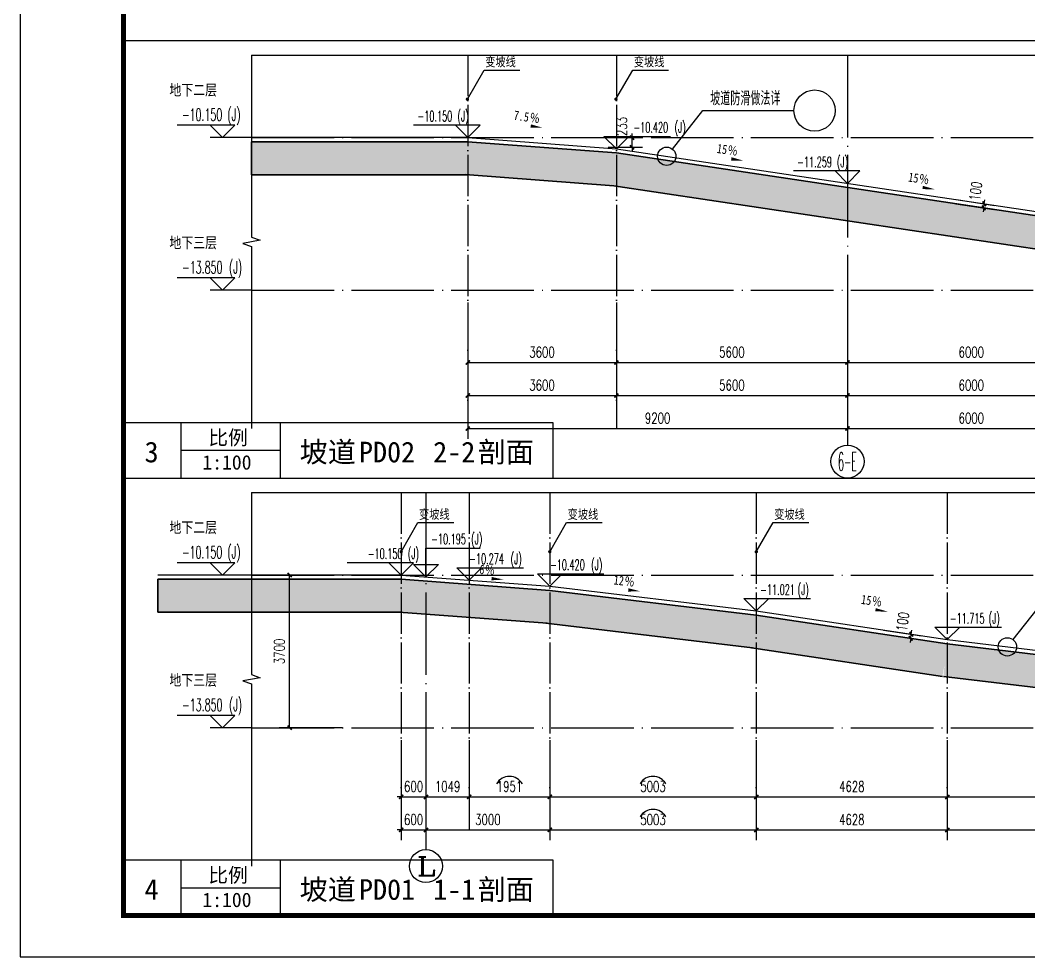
# Model space of a CAD drawing. Header units: millimetres. Extents: x 434053 to 1059003, y -2417481 to 936527.
# Drawn here: x 531589 to 556026, y -2067164 to -2044469 of the extents above; entities that cross this region are included whole.
import ezdxf
from ezdxf.enums import TextEntityAlignment as Align

# ---------------------------------------------------------------- set-up
doc = ezdxf.new("R2010")
doc.units = ezdxf.units.MM
doc.header["$LTSCALE"] = 1000
doc.header["$MEASUREMENT"] = 0
doc.linetypes.add('DOTE', pattern=[2.42, 2, -0.2, 0.02, -0.2])
doc.layers.get('Defpoints').update_dxf_attribs({"color": 6})
for name, color, linetype in [('1', 7, 'Continuous'), ('A-ANNO-DIMS', 3, 'Continuous'), ('A-ANNO-ELEV', 3, 'Continuous'), ('A-ANNO-IDEN', 3, 'Continuous'), ('A-ANNO-LEAD', 3, 'Continuous'), ('A-ANNO-SYMB', 3, 'Continuous'), ('A-ANNO-TTLB', 7, 'Continuous'), ('A-WALL-PATT', 8, 'Continuous'), ('AXIS', 3, 'Continuous'), ('AXIS_TEXT', 7, 'Continuous'), ('DOTE', 16, 'DOTE'), ('PUB_TEXT', 7, 'Continuous'), ('STAIR', 2, 'Continuous'), ('U_DOTE', 252, 'DOTE'), ('图框层', 3, 'Continuous')]:
    doc.layers.add(name, color=color, linetype=linetype)
doc.layers.add('A-ANNO-TEXT', color=7, linetype='Continuous', lineweight=25)
doc.layers.add('A-WALL', color=5, linetype='Continuous', lineweight=35)
doc.styles.add('_TCH_AXIS', font='COMPLEX', dxfattribs={"bigfont": 'GBCBIG'})
doc.styles.add('_TCH_DIM', font='SIMPLEX.shx', dxfattribs={"width": 0.8, "height": 3, "bigfont": 'GBCBIG.shx'})
doc.styles.add('_TCH_DIM_T3', font='SIMPLEX', dxfattribs={"width": 0.705882, "bigfont": 'GBCBIG'})
doc.styles.add('ACHT', font='simhei.ttf')
doc.styles.add('COMPLEX', font='COMPLEX')
doc.styles.add('宋体', font='', dxfattribs={"width": 0.8})
doc.styles.get('宋体').set_extended_font_data('SimSun')
doc.dimstyles.new('_TCH_ARCH&&100', dxfattribs={"dimtxt": 255, "dimasz": 100, "dimexe": 250, "dimexo": 300, "dimgap": 122.5, "dimtad": 1, "dimdec": 0, "dimzin": 0, "dimdsep": 46, "dimtxsty": '_TCH_DIM_T3', "dimblk": 'ARCHTICK', "dimcen": 0.09, "dimclrt": 7, "dimazin": 2, "dimtfac": 1, "dimtdec": 0, "dimtix": 1, "dimtmove": 2, "dimatfit": 3, "dimfxl": 1, "dimtolj": 1, "dimtzin": 0, "dimarcsym": 0})

# ---------------------------------------------------------------- blocks, each defined once
blk = doc.blocks.new('sgsh')
at = {"layer": 'A-ANNO-TTLB'}
blk.add_lwpolyline([(0, 42050), (0, -10500), (29700, -10500), (29700, 42050)], close=True, dxfattribs=at)
at = {"layer": 'A-ANNO-TTLB', "const_width": 60}
blk.add_lwpolyline([(500, 40800), (500, -10000), (29200, -10000), (29200, 40800)], close=True, dxfattribs=at)
blk = doc.blocks.new('_ArchTick')
at = {"color": 0, "linetype": 'ByBlock', "const_width": 0.4}
blk.add_lwpolyline([(-0.5, -0.5), (0.5, 0.5)], dxfattribs=at)
blk = doc.blocks.new('*D1620')
at = {"layer": 'A-ANNO-DIMS', "color": 0, "lineweight": -2, "transparency": 16777216}
for p, q in [((552502, -2059247), (553426, -2059385)), ((553178, -2059348), (553193, -2059249)), ((552487, -2059345), (553411, -2059484)), ((553164, -2059447), (553149, -2059546)), ((553164, -2059447), (553178, -2059348))]:
    blk.add_line(p, q, dxfattribs=at)
at = {"layer": 'Defpoints', "color": 0, "transparency": 16777216}
for p in [(552205, -2059202), (552191, -2059301), (553178, -2059348)]:
    blk.add_point(p, dxfattribs=at)
at = {"layer": 'A-ANNO-DIMS', "color": 0, "lineweight": -2, "transparency": 16777216, "xscale": 100, "yscale": 100, "zscale": 100}
for p, rotation in [((553178, -2059348), 261.46923438992), ((553164, -2059447), 81.46923438991995)]:
    blk.add_blockref('_ArchTick', p, dxfattribs=dict(at, rotation=rotation))
at = {"layer": 'A-ANNO-DIMS', "color": 7, "transparency": 16777216, "insert": (552971, -2059042), "char_height": 255, "attachment_point": 5, "rotation": 81.4692, "style": '_TCH_DIM_T3'}
blk.add_mtext('\\A1;100', dxfattribs=at)
blk = doc.blocks.new('*D1621')
at = {"layer": 'A-ANNO-DIMS', "color": 0, "lineweight": -2, "transparency": 16777216}
for p, q in [((554255, -2048917), (555179, -2049055)), ((554270, -2048818), (555194, -2048956)), ((554932, -2049018), (554917, -2049117)), ((554932, -2049018), (554946, -2048919)), ((554946, -2048919), (554961, -2048820))]:
    blk.add_line(p, q, dxfattribs=at)
at = {"layer": 'Defpoints', "color": 0, "transparency": 16777216}
for p in [(553974, -2048773), (553959, -2048872), (554946, -2048919)]:
    blk.add_point(p, dxfattribs=at)
at = {"layer": 'A-ANNO-DIMS', "color": 0, "lineweight": -2, "transparency": 16777216, "xscale": 100, "yscale": 100, "zscale": 100}
for p, rotation in [((554932, -2049018), 81.4848653902167), ((554946, -2048919), 261.4848653902167)]:
    blk.add_blockref('_ArchTick', p, dxfattribs=dict(at, rotation=rotation))
at = {"layer": 'A-ANNO-DIMS', "color": 7, "transparency": 16777216, "insert": (554739, -2048613), "char_height": 255, "attachment_point": 5, "rotation": 81.4849, "style": '_TCH_DIM_T3'}
blk.add_mtext('\\A1;100', dxfattribs=at)
blk = doc.blocks.new('*D1634')
at = {"layer": 'A-ANNO-DIMS', "color": 0, "lineweight": -2, "transparency": 16777216}
for p, q in [((540820, -2063392), (540820, -2064339)), ((541420, -2063392), (541420, -2064339)), ((540820, -2064089), (540720, -2064089)), ((540820, -2064089), (541420, -2064089)), ((541420, -2064089), (541520, -2064089))]:
    blk.add_line(p, q, dxfattribs=at)
at = {"layer": 'Defpoints', "color": 0, "transparency": 16777216}
for p in [(540820, -2063092), (541420, -2063092), (541420, -2064089)]:
    blk.add_point(p, dxfattribs=at)
at = {"layer": 'A-ANNO-DIMS', "color": 0, "lineweight": -2, "transparency": 16777216, "xscale": 100, "yscale": 100, "zscale": 100}
blk.add_blockref('_ArchTick', (540820, -2064089), dxfattribs=at)
at = {"layer": 'A-ANNO-DIMS', "color": 0, "lineweight": -2, "transparency": 16777216, "xscale": 100, "yscale": 100, "zscale": 100, "rotation": 180}
blk.add_blockref('_ArchTick', (541420, -2064089), dxfattribs=at)
at = {"layer": 'A-ANNO-DIMS', "color": 7, "transparency": 16777216, "insert": (541120, -2063839), "char_height": 255, "attachment_point": 5, "style": '_TCH_DIM_T3'}
blk.add_mtext('\\A1;600', dxfattribs=at)
blk = doc.blocks.new('*D1635')
at = {"layer": 'A-ANNO-DIMS', "color": 0, "lineweight": -2, "transparency": 16777216}
for p, q in [((541420, -2063392), (541420, -2064339)), ((544420, -2063392), (544420, -2064339)), ((541420, -2064089), (544420, -2064089))]:
    blk.add_line(p, q, dxfattribs=at)
at = {"layer": 'Defpoints', "color": 0, "transparency": 16777216}
for p in [(541420, -2063092), (544420, -2063092), (544420, -2064089)]:
    blk.add_point(p, dxfattribs=at)
at = {"layer": 'A-ANNO-DIMS', "color": 0, "lineweight": -2, "transparency": 16777216, "xscale": 100, "yscale": 100, "zscale": 100, "rotation": 180}
blk.add_blockref('_ArchTick', (541420, -2064089), dxfattribs=at)
at = {"layer": 'A-ANNO-DIMS', "color": 0, "lineweight": -2, "transparency": 16777216, "xscale": 100, "yscale": 100, "zscale": 100}
blk.add_blockref('_ArchTick', (544420, -2064089), dxfattribs=at)
at = {"layer": 'A-ANNO-DIMS', "color": 7, "transparency": 16777216, "insert": (542920, -2063839), "char_height": 255, "attachment_point": 5, "style": '_TCH_DIM_T3'}
blk.add_mtext('\\A1;3000', dxfattribs=at)
blk = doc.blocks.new('*D1636')
at = {"layer": 'A-ANNO-DIMS', "color": 0, "lineweight": -2, "transparency": 16777216}
for p, q in [((544420, -2063392), (544420, -2064339)), ((549423, -2063392), (549423, -2064339)), ((544420, -2064089), (549423, -2064089))]:
    blk.add_line(p, q, dxfattribs=at)
at = {"layer": 'Defpoints', "color": 0, "transparency": 16777216}
for p in [(544420, -2063092), (549423, -2063092), (549423, -2064089)]:
    blk.add_point(p, dxfattribs=at)
at = {"layer": 'A-ANNO-DIMS', "color": 0, "lineweight": -2, "transparency": 16777216, "xscale": 100, "yscale": 100, "zscale": 100, "rotation": 180}
blk.add_blockref('_ArchTick', (544420, -2064089), dxfattribs=at)
at = {"layer": 'A-ANNO-DIMS', "color": 0, "lineweight": -2, "transparency": 16777216, "xscale": 100, "yscale": 100, "zscale": 100}
blk.add_blockref('_ArchTick', (549423, -2064089), dxfattribs=at)
at = {"layer": 'A-ANNO-DIMS', "color": 7, "transparency": 16777216, "insert": (546921, -2063839), "char_height": 255, "attachment_point": 5, "style": '_TCH_DIM_T3'}
blk.add_mtext('\\A1;5003', dxfattribs=at)
blk = doc.blocks.new('*D1637')
at = {"layer": 'A-ANNO-DIMS', "color": 0, "lineweight": -2, "transparency": 16777216}
for p, q in [((549423, -2063392), (549423, -2064339)), ((554051, -2063392), (554051, -2064339)), ((549423, -2064089), (554051, -2064089))]:
    blk.add_line(p, q, dxfattribs=at)
at = {"layer": 'Defpoints', "color": 0, "transparency": 16777216}
for p in [(549423, -2063092), (554051, -2063092), (554051, -2064089)]:
    blk.add_point(p, dxfattribs=at)
at = {"layer": 'A-ANNO-DIMS', "color": 0, "lineweight": -2, "transparency": 16777216, "xscale": 100, "yscale": 100, "zscale": 100, "rotation": 180}
blk.add_blockref('_ArchTick', (549423, -2064089), dxfattribs=at)
at = {"layer": 'A-ANNO-DIMS', "color": 0, "lineweight": -2, "transparency": 16777216, "xscale": 100, "yscale": 100, "zscale": 100}
blk.add_blockref('_ArchTick', (554051, -2064089), dxfattribs=at)
at = {"layer": 'A-ANNO-DIMS', "color": 7, "transparency": 16777216, "insert": (551737, -2063839), "char_height": 255, "attachment_point": 5, "style": '_TCH_DIM_T3'}
blk.add_mtext('\\A1;4628', dxfattribs=at)
blk = doc.blocks.new('*D1638')
at = {"layer": 'A-ANNO-DIMS', "color": 0, "lineweight": -2, "transparency": 16777216}
for p, q in [((554051, -2063392), (554051, -2064339)), ((571133, -2063392), (571133, -2064339)), ((554051, -2064089), (571133, -2064089))]:
    blk.add_line(p, q, dxfattribs=at)
at = {"layer": 'Defpoints', "color": 0, "transparency": 16777216}
for p in [(554051, -2063092), (571133, -2063092), (571133, -2064089)]:
    blk.add_point(p, dxfattribs=at)
at = {"layer": 'A-ANNO-DIMS', "color": 0, "lineweight": -2, "transparency": 16777216, "xscale": 100, "yscale": 100, "zscale": 100, "rotation": 180}
blk.add_blockref('_ArchTick', (554051, -2064089), dxfattribs=at)
at = {"layer": 'A-ANNO-DIMS', "color": 0, "lineweight": -2, "transparency": 16777216, "xscale": 100, "yscale": 100, "zscale": 100}
blk.add_blockref('_ArchTick', (571133, -2064089), dxfattribs=at)
at = {"layer": 'A-ANNO-DIMS', "color": 7, "transparency": 16777216, "insert": (562592, -2063839), "char_height": 255, "attachment_point": 5, "style": '_TCH_DIM_T3'}
blk.add_mtext('\\A1;17082', dxfattribs=at)
blk = doc.blocks.new('*D1644')
at = {"layer": 'A-ANNO-DIMS', "color": 0, "lineweight": -2, "transparency": 16777216}
for p, q in [((539398, -2057914), (537867, -2057914)), ((538117, -2061614), (538117, -2057914)), ((539398, -2061614), (537867, -2061614))]:
    blk.add_line(p, q, dxfattribs=at)
at = {"layer": 'Defpoints', "color": 0, "transparency": 16777216}
for p in [(538117, -2057914), (539698, -2057914), (539698, -2061614)]:
    blk.add_point(p, dxfattribs=at)
at = {"layer": 'A-ANNO-DIMS', "color": 0, "lineweight": -2, "transparency": 16777216, "xscale": 100, "yscale": 100, "zscale": 100}
for p, rotation in [((538117, -2057914), 90), ((538117, -2061614), 270)]:
    blk.add_blockref('_ArchTick', p, dxfattribs=dict(at, rotation=rotation))
at = {"layer": 'A-ANNO-DIMS', "color": 7, "transparency": 16777216, "insert": (537867, -2059764), "char_height": 255, "attachment_point": 5, "rotation": 90, "style": '_TCH_DIM_T3'}
blk.add_mtext('\\A1;3700', dxfattribs=at)
blk = doc.blocks.new('*D1645')
at = {"layer": 'A-ANNO-DIMS', "color": 0, "lineweight": -2, "transparency": 16777216}
for p, q in [((540820, -2061914), (540820, -2063539)), ((541420, -2061914), (541420, -2063539)), ((540820, -2063289), (540720, -2063289)), ((540820, -2063289), (541420, -2063289)), ((541420, -2063289), (541520, -2063289))]:
    blk.add_line(p, q, dxfattribs=at)
at = {"layer": 'Defpoints', "color": 0, "transparency": 16777216}
for p in [(540820, -2061614), (541420, -2061614), (541420, -2063289)]:
    blk.add_point(p, dxfattribs=at)
at = {"layer": 'A-ANNO-DIMS', "color": 0, "lineweight": -2, "transparency": 16777216, "xscale": 100, "yscale": 100, "zscale": 100}
blk.add_blockref('_ArchTick', (540820, -2063289), dxfattribs=at)
at = {"layer": 'A-ANNO-DIMS', "color": 0, "lineweight": -2, "transparency": 16777216, "xscale": 100, "yscale": 100, "zscale": 100, "rotation": 180}
blk.add_blockref('_ArchTick', (541420, -2063289), dxfattribs=at)
at = {"layer": 'A-ANNO-DIMS', "color": 7, "transparency": 16777216, "insert": (541120, -2063039), "char_height": 255, "attachment_point": 5, "style": '_TCH_DIM_T3'}
blk.add_mtext('\\A1;600', dxfattribs=at)
blk = doc.blocks.new('*D1646')
at = {"layer": 'A-ANNO-DIMS', "color": 0, "lineweight": -2, "transparency": 16777216}
for p, q in [((541420, -2061914), (541420, -2063539)), ((542469, -2061914), (542469, -2063539)), ((541420, -2063289), (542469, -2063289))]:
    blk.add_line(p, q, dxfattribs=at)
at = {"layer": 'Defpoints', "color": 0, "transparency": 16777216}
for p in [(541420, -2061614), (542469, -2061614), (542469, -2063289)]:
    blk.add_point(p, dxfattribs=at)
at = {"layer": 'A-ANNO-DIMS', "color": 0, "lineweight": -2, "transparency": 16777216, "xscale": 100, "yscale": 100, "zscale": 100, "rotation": 180}
blk.add_blockref('_ArchTick', (541420, -2063289), dxfattribs=at)
at = {"layer": 'A-ANNO-DIMS', "color": 0, "lineweight": -2, "transparency": 16777216, "xscale": 100, "yscale": 100, "zscale": 100}
blk.add_blockref('_ArchTick', (542469, -2063289), dxfattribs=at)
at = {"layer": 'A-ANNO-DIMS', "color": 7, "transparency": 16777216, "insert": (541944, -2063039), "char_height": 255, "attachment_point": 5, "style": '_TCH_DIM_T3'}
blk.add_mtext('\\A1;1049', dxfattribs=at)
blk = doc.blocks.new('*D1647')
at = {"layer": 'A-ANNO-DIMS', "color": 0, "lineweight": -2, "transparency": 16777216}
for p, q in [((542469, -2061914), (542469, -2063539)), ((544420, -2061914), (544420, -2063539)), ((542469, -2063289), (544420, -2063289))]:
    blk.add_line(p, q, dxfattribs=at)
at = {"layer": 'Defpoints', "color": 0, "transparency": 16777216}
for p in [(542469, -2061614), (544420, -2061614), (544420, -2063289)]:
    blk.add_point(p, dxfattribs=at)
at = {"layer": 'A-ANNO-DIMS', "color": 0, "lineweight": -2, "transparency": 16777216, "xscale": 100, "yscale": 100, "zscale": 100, "rotation": 180}
blk.add_blockref('_ArchTick', (542469, -2063289), dxfattribs=at)
at = {"layer": 'A-ANNO-DIMS', "color": 0, "lineweight": -2, "transparency": 16777216, "xscale": 100, "yscale": 100, "zscale": 100}
blk.add_blockref('_ArchTick', (544420, -2063289), dxfattribs=at)
at = {"layer": 'A-ANNO-DIMS', "color": 7, "transparency": 16777216, "insert": (543444, -2063039), "char_height": 255, "attachment_point": 5, "style": '_TCH_DIM_T3'}
blk.add_mtext('\\A1;1951', dxfattribs=at)
blk = doc.blocks.new('*D1648')
at = {"layer": 'A-ANNO-DIMS', "color": 0, "lineweight": -2, "transparency": 16777216}
for p, q in [((544420, -2061914), (544420, -2063539)), ((549423, -2061914), (549423, -2063539)), ((544420, -2063289), (549423, -2063289))]:
    blk.add_line(p, q, dxfattribs=at)
at = {"layer": 'Defpoints', "color": 0, "transparency": 16777216}
for p in [(544420, -2061614), (549423, -2061614), (549423, -2063289)]:
    blk.add_point(p, dxfattribs=at)
at = {"layer": 'A-ANNO-DIMS', "color": 0, "lineweight": -2, "transparency": 16777216, "xscale": 100, "yscale": 100, "zscale": 100, "rotation": 180}
blk.add_blockref('_ArchTick', (544420, -2063289), dxfattribs=at)
at = {"layer": 'A-ANNO-DIMS', "color": 0, "lineweight": -2, "transparency": 16777216, "xscale": 100, "yscale": 100, "zscale": 100}
blk.add_blockref('_ArchTick', (549423, -2063289), dxfattribs=at)
at = {"layer": 'A-ANNO-DIMS', "color": 7, "transparency": 16777216, "insert": (546921, -2063039), "char_height": 255, "attachment_point": 5, "style": '_TCH_DIM_T3'}
blk.add_mtext('\\A1;5003', dxfattribs=at)
blk = doc.blocks.new('*D1649')
at = {"layer": 'A-ANNO-DIMS', "color": 0, "lineweight": -2, "transparency": 16777216}
for p, q in [((549423, -2061914), (549423, -2063539)), ((554051, -2061914), (554051, -2063539)), ((549423, -2063289), (554051, -2063289))]:
    blk.add_line(p, q, dxfattribs=at)
at = {"layer": 'Defpoints', "color": 0, "transparency": 16777216}
for p in [(549423, -2061614), (554051, -2061614), (554051, -2063289)]:
    blk.add_point(p, dxfattribs=at)
at = {"layer": 'A-ANNO-DIMS', "color": 0, "lineweight": -2, "transparency": 16777216, "xscale": 100, "yscale": 100, "zscale": 100, "rotation": 180}
blk.add_blockref('_ArchTick', (549423, -2063289), dxfattribs=at)
at = {"layer": 'A-ANNO-DIMS', "color": 0, "lineweight": -2, "transparency": 16777216, "xscale": 100, "yscale": 100, "zscale": 100}
blk.add_blockref('_ArchTick', (554051, -2063289), dxfattribs=at)
at = {"layer": 'A-ANNO-DIMS', "color": 7, "transparency": 16777216, "insert": (551737, -2063039), "char_height": 255, "attachment_point": 5, "style": '_TCH_DIM_T3'}
blk.add_mtext('\\A1;4628', dxfattribs=at)
blk = doc.blocks.new('*D1650')
at = {"layer": 'A-ANNO-DIMS', "color": 0, "lineweight": -2, "transparency": 16777216}
for p, q in [((554051, -2061914), (554051, -2063539)), ((559745, -2061914), (559745, -2063539)), ((554051, -2063289), (559745, -2063289))]:
    blk.add_line(p, q, dxfattribs=at)
at = {"layer": 'Defpoints', "color": 0, "transparency": 16777216}
for p in [(554051, -2061614), (559745, -2061614), (559745, -2063289)]:
    blk.add_point(p, dxfattribs=at)
at = {"layer": 'A-ANNO-DIMS', "color": 0, "lineweight": -2, "transparency": 16777216, "xscale": 100, "yscale": 100, "zscale": 100, "rotation": 180}
blk.add_blockref('_ArchTick', (554051, -2063289), dxfattribs=at)
at = {"layer": 'A-ANNO-DIMS', "color": 0, "lineweight": -2, "transparency": 16777216, "xscale": 100, "yscale": 100, "zscale": 100}
blk.add_blockref('_ArchTick', (559745, -2063289), dxfattribs=at)
at = {"layer": 'A-ANNO-DIMS', "color": 7, "transparency": 16777216, "insert": (556898, -2063039), "char_height": 255, "attachment_point": 5, "style": '_TCH_DIM_T3'}
blk.add_mtext('\\A1;5694', dxfattribs=at)
blk = doc.blocks.new('*D1660')
at = {"layer": 'A-ANNO-DIMS', "color": 0, "lineweight": -2, "transparency": 16777216}
for p, q in [((546412, -2047314), (546412, -2047214)), ((545832, -2047314), (546662, -2047314)), ((545832, -2047547), (546662, -2047547)), ((546412, -2047547), (546412, -2047314)), ((546412, -2047547), (546412, -2047647))]:
    blk.add_line(p, q, dxfattribs=at)
at = {"layer": 'Defpoints', "color": 0, "transparency": 16777216}
for p in [(545532, -2047314), (545532, -2047547), (546412, -2047314)]:
    blk.add_point(p, dxfattribs=at)
at = {"layer": 'A-ANNO-DIMS', "color": 0, "lineweight": -2, "transparency": 16777216, "xscale": 100, "yscale": 100, "zscale": 100}
for p, rotation in [((546412, -2047314), 270), ((546412, -2047547), 90)]:
    blk.add_blockref('_ArchTick', p, dxfattribs=dict(at, rotation=rotation))
at = {"layer": 'A-ANNO-DIMS', "color": 7, "transparency": 16777216, "insert": (546162, -2047047), "char_height": 255, "attachment_point": 5, "rotation": 90, "style": '_TCH_DIM_T3'}
blk.add_mtext('\\A1;233', dxfattribs=at)
blk = doc.blocks.new('*D1691')
at = {"layer": 'A-ANNO-DIMS', "color": 0, "lineweight": -2, "transparency": 16777216}
for p, q in [((542432, -2053064), (542432, -2054614)), ((551632, -2053064), (551632, -2054614)), ((542432, -2054364), (551632, -2054364))]:
    blk.add_line(p, q, dxfattribs=at)
at = {"layer": 'Defpoints', "color": 0, "transparency": 16777216}
for p in [(542432, -2052764), (551632, -2052764), (551632, -2054364)]:
    blk.add_point(p, dxfattribs=at)
at = {"layer": 'A-ANNO-DIMS', "color": 0, "lineweight": -2, "transparency": 16777216, "xscale": 100, "yscale": 100, "zscale": 100, "rotation": 180}
blk.add_blockref('_ArchTick', (542432, -2054364), dxfattribs=at)
at = {"layer": 'A-ANNO-DIMS', "color": 0, "lineweight": -2, "transparency": 16777216, "xscale": 100, "yscale": 100, "zscale": 100}
blk.add_blockref('_ArchTick', (551632, -2054364), dxfattribs=at)
at = {"layer": 'A-ANNO-DIMS', "color": 7, "transparency": 16777216, "insert": (547032, -2054114), "char_height": 255, "attachment_point": 5, "style": '_TCH_DIM_T3'}
blk.add_mtext('\\A1;9200', dxfattribs=at)
blk = doc.blocks.new('*D1692')
at = {"layer": 'A-ANNO-DIMS', "color": 0, "lineweight": -2, "transparency": 16777216}
for p, q in [((551632, -2053064), (551632, -2054614)), ((557632, -2053064), (557632, -2054614)), ((551632, -2054364), (557632, -2054364))]:
    blk.add_line(p, q, dxfattribs=at)
at = {"layer": 'Defpoints', "color": 0, "transparency": 16777216}
for p in [(551632, -2052764), (557632, -2052764), (557632, -2054364)]:
    blk.add_point(p, dxfattribs=at)
at = {"layer": 'A-ANNO-DIMS', "color": 0, "lineweight": -2, "transparency": 16777216, "xscale": 100, "yscale": 100, "zscale": 100, "rotation": 180}
blk.add_blockref('_ArchTick', (551632, -2054364), dxfattribs=at)
at = {"layer": 'A-ANNO-DIMS', "color": 0, "lineweight": -2, "transparency": 16777216, "xscale": 100, "yscale": 100, "zscale": 100}
blk.add_blockref('_ArchTick', (557632, -2054364), dxfattribs=at)
at = {"layer": 'A-ANNO-DIMS', "color": 7, "transparency": 16777216, "insert": (554632, -2054114), "char_height": 255, "attachment_point": 5, "style": '_TCH_DIM_T3'}
blk.add_mtext('\\A1;6000', dxfattribs=at)
blk = doc.blocks.new('*D1695')
at = {"layer": 'A-ANNO-DIMS', "color": 0, "lineweight": -2, "transparency": 16777216}
for p, q in [((542432, -2053064), (542432, -2053814)), ((546032, -2053064), (546032, -2053814)), ((542432, -2053564), (546032, -2053564))]:
    blk.add_line(p, q, dxfattribs=at)
at = {"layer": 'Defpoints', "color": 0, "transparency": 16777216}
for p in [(542432, -2052764), (546032, -2052764), (546032, -2053564)]:
    blk.add_point(p, dxfattribs=at)
at = {"layer": 'A-ANNO-DIMS', "color": 0, "lineweight": -2, "transparency": 16777216, "xscale": 100, "yscale": 100, "zscale": 100, "rotation": 180}
blk.add_blockref('_ArchTick', (542432, -2053564), dxfattribs=at)
at = {"layer": 'A-ANNO-DIMS', "color": 0, "lineweight": -2, "transparency": 16777216, "xscale": 100, "yscale": 100, "zscale": 100}
blk.add_blockref('_ArchTick', (546032, -2053564), dxfattribs=at)
at = {"layer": 'A-ANNO-DIMS', "color": 7, "transparency": 16777216, "insert": (544232, -2053314), "char_height": 255, "attachment_point": 5, "style": '_TCH_DIM_T3'}
blk.add_mtext('\\A1;3600', dxfattribs=at)
blk = doc.blocks.new('*D1696')
at = {"layer": 'A-ANNO-DIMS', "color": 0, "lineweight": -2, "transparency": 16777216}
for p, q in [((546032, -2053064), (546032, -2053814)), ((551632, -2053064), (551632, -2053814)), ((546032, -2053564), (551632, -2053564))]:
    blk.add_line(p, q, dxfattribs=at)
at = {"layer": 'Defpoints', "color": 0, "transparency": 16777216}
for p in [(546032, -2052764), (551632, -2052764), (551632, -2053564)]:
    blk.add_point(p, dxfattribs=at)
at = {"layer": 'A-ANNO-DIMS', "color": 0, "lineweight": -2, "transparency": 16777216, "xscale": 100, "yscale": 100, "zscale": 100, "rotation": 180}
blk.add_blockref('_ArchTick', (546032, -2053564), dxfattribs=at)
at = {"layer": 'A-ANNO-DIMS', "color": 0, "lineweight": -2, "transparency": 16777216, "xscale": 100, "yscale": 100, "zscale": 100}
blk.add_blockref('_ArchTick', (551632, -2053564), dxfattribs=at)
at = {"layer": 'A-ANNO-DIMS', "color": 7, "transparency": 16777216, "insert": (548832, -2053314), "char_height": 255, "attachment_point": 5, "style": '_TCH_DIM_T3'}
blk.add_mtext('\\A1;5600', dxfattribs=at)
blk = doc.blocks.new('*D1697')
at = {"layer": 'A-ANNO-DIMS', "color": 0, "lineweight": -2, "transparency": 16777216}
for p, q in [((551632, -2053064), (551632, -2053814)), ((557632, -2053064), (557632, -2053814)), ((551632, -2053564), (557632, -2053564))]:
    blk.add_line(p, q, dxfattribs=at)
at = {"layer": 'Defpoints', "color": 0, "transparency": 16777216}
for p in [(551632, -2052764), (557632, -2052764), (557632, -2053564)]:
    blk.add_point(p, dxfattribs=at)
at = {"layer": 'A-ANNO-DIMS', "color": 0, "lineweight": -2, "transparency": 16777216, "xscale": 100, "yscale": 100, "zscale": 100, "rotation": 180}
blk.add_blockref('_ArchTick', (551632, -2053564), dxfattribs=at)
at = {"layer": 'A-ANNO-DIMS', "color": 0, "lineweight": -2, "transparency": 16777216, "xscale": 100, "yscale": 100, "zscale": 100}
blk.add_blockref('_ArchTick', (557632, -2053564), dxfattribs=at)
at = {"layer": 'A-ANNO-DIMS', "color": 7, "transparency": 16777216, "insert": (554632, -2053314), "char_height": 255, "attachment_point": 5, "style": '_TCH_DIM_T3'}
blk.add_mtext('\\A1;6000', dxfattribs=at)
blk = doc.blocks.new('*D1702')
at = {"layer": 'A-ANNO-DIMS', "color": 0, "lineweight": -2, "transparency": 16777216}
for p, q in [((542432, -2051314), (542432, -2053014)), ((546032, -2051314), (546032, -2053014)), ((542432, -2052764), (546032, -2052764))]:
    blk.add_line(p, q, dxfattribs=at)
at = {"layer": 'Defpoints', "color": 0, "transparency": 16777216}
for p in [(542432, -2051014), (546032, -2051014), (546032, -2052764)]:
    blk.add_point(p, dxfattribs=at)
at = {"layer": 'A-ANNO-DIMS', "color": 0, "lineweight": -2, "transparency": 16777216, "xscale": 100, "yscale": 100, "zscale": 100, "rotation": 180}
blk.add_blockref('_ArchTick', (542432, -2052764), dxfattribs=at)
at = {"layer": 'A-ANNO-DIMS', "color": 0, "lineweight": -2, "transparency": 16777216, "xscale": 100, "yscale": 100, "zscale": 100}
blk.add_blockref('_ArchTick', (546032, -2052764), dxfattribs=at)
at = {"layer": 'A-ANNO-DIMS', "color": 7, "transparency": 16777216, "insert": (544232, -2052514), "char_height": 255, "attachment_point": 5, "style": '_TCH_DIM_T3'}
blk.add_mtext('\\A1;3600', dxfattribs=at)
blk = doc.blocks.new('*D1703')
at = {"layer": 'A-ANNO-DIMS', "color": 0, "lineweight": -2, "transparency": 16777216}
for p, q in [((546032, -2051314), (546032, -2053014)), ((551632, -2051314), (551632, -2053014)), ((546032, -2052764), (551632, -2052764))]:
    blk.add_line(p, q, dxfattribs=at)
at = {"layer": 'Defpoints', "color": 0, "transparency": 16777216}
for p in [(546032, -2051014), (551632, -2051014), (551632, -2052764)]:
    blk.add_point(p, dxfattribs=at)
at = {"layer": 'A-ANNO-DIMS', "color": 0, "lineweight": -2, "transparency": 16777216, "xscale": 100, "yscale": 100, "zscale": 100, "rotation": 180}
blk.add_blockref('_ArchTick', (546032, -2052764), dxfattribs=at)
at = {"layer": 'A-ANNO-DIMS', "color": 0, "lineweight": -2, "transparency": 16777216, "xscale": 100, "yscale": 100, "zscale": 100}
blk.add_blockref('_ArchTick', (551632, -2052764), dxfattribs=at)
at = {"layer": 'A-ANNO-DIMS', "color": 7, "transparency": 16777216, "insert": (548832, -2052514), "char_height": 255, "attachment_point": 5, "style": '_TCH_DIM_T3'}
blk.add_mtext('\\A1;5600', dxfattribs=at)
blk = doc.blocks.new('*D1704')
at = {"layer": 'A-ANNO-DIMS', "color": 0, "lineweight": -2, "transparency": 16777216}
for p, q in [((551632, -2051314), (551632, -2053014)), ((557632, -2051314), (557632, -2053014)), ((551632, -2052764), (557632, -2052764))]:
    blk.add_line(p, q, dxfattribs=at)
at = {"layer": 'Defpoints', "color": 0, "transparency": 16777216}
for p in [(551632, -2051014), (557632, -2051014), (557632, -2052764)]:
    blk.add_point(p, dxfattribs=at)
at = {"layer": 'A-ANNO-DIMS', "color": 0, "lineweight": -2, "transparency": 16777216, "xscale": 100, "yscale": 100, "zscale": 100, "rotation": 180}
blk.add_blockref('_ArchTick', (551632, -2052764), dxfattribs=at)
at = {"layer": 'A-ANNO-DIMS', "color": 0, "lineweight": -2, "transparency": 16777216, "xscale": 100, "yscale": 100, "zscale": 100}
blk.add_blockref('_ArchTick', (557632, -2052764), dxfattribs=at)
at = {"layer": 'A-ANNO-DIMS', "color": 7, "transparency": 16777216, "insert": (554632, -2052514), "char_height": 255, "attachment_point": 5, "style": '_TCH_DIM_T3'}
blk.add_mtext('\\A1;6000', dxfattribs=at)
blk = doc.blocks.new('_AXISO')
blk.add_circle((0, 0), 0.5)
at = {"layer": 'AXIS_TEXT', "style": 'COMPLEX', "width": 1.041667}
blk.add_attdef('A', text='', height=0.56, dxfattribs=at).set_placement((-0.25, -0.28), (0.25, -0.28), align=Align.FIT)

msp = doc.modelspace()

# ---------------------------------------------------------------- hatches: boundary and pattern name
at = {"layer": 'A-WALL-PATT'}
for points in [[(537193.2, -2048214.3), (542432.4, -2048214.3), (542410, -2047946.9), (542432.4, -2047414.3), (537193.2, -2047414.3)], [(542411.2, -2047946.9), (542368.8, -2048212), (545972.6, -2048482.3), (545973, -2048214.8), (546032.4, -2047684.6), (542428.7, -2047414.3)], [(545973, -2048214.5), (545913.9, -2048476.6), (564793.6, -2051303.3), (564805.2, -2051304.8), (564912, -2050512.1), (546032.4, -2047685.4)], [(534922.2, -2058814.3), (540819.7, -2058814.3), (540799.8, -2058547.1), (540819.7, -2058014.3), (534922.2, -2058014.3)], [(540799.8, -2058547), (540759.9, -2058812.3), (544359.9, -2059082.3), (544368, -2058815.5), (544419.7, -2058284.6), (540819.7, -2058014.6)], [(544368, -2058815.4), (544324.4, -2059079.3), (549327.4, -2059679.7), (549351.4, -2059414.1), (549422.7, -2058885.4), (544419.7, -2058285)], [(549351.4, -2059414), (549304.1, -2059676.9), (553932.1, -2060371.1), (553979.4, -2060108.2), (554050.7, -2059580), (549422.7, -2058885.8)], [(553979.4, -2060108.3), (553955.4, -2060373.9), (568796.1, -2062154.7), (569596.1, -2061445), (554050.7, -2059579.6)]]:
    msp.add_hatch(color=256, dxfattribs=at).paths.add_polyline_path(points)

# ---------------------------------------------------------------- linework, layer by layer
for p, q in [((544497.1, -2054214.3), (544497.1, -2055564.3)), ((544497.1, -2064814.3), (544497.1, -2066164.3))]:
    msp.add_line(p, q)
for points in [[(534088.8, -2044964.3), (629188.8, -2044964.3)], [(534088.8, -2054214.3), (544497.1, -2054214.3)], [(534088.8, -2055564.3), (581638.8, -2055564.3)], [(534088.8, -2055564.3), (581638.8, -2055564.3)], [(534088.8, -2064814.3), (544497.1, -2064814.3)]]:
    msp.add_lwpolyline(points)
at = {"layer": '1'}
for p, q in [((537888.8, -2054214.3), (537888.8, -2055564.3)), ((535488.8, -2054889.3), (537888.8, -2054889.3)), ((537888.8, -2064814.3), (537888.8, -2066164.3)), ((535488.8, -2065489.3), (537888.8, -2065489.3))]:
    msp.add_line(p, q, dxfattribs=at)
at = {"layer": 'A-ANNO-DIMS', "color": 7}
for centre in [(543442.2, -2063153.9), (546919.2, -2063153.9), (546921.2, -2063953.9)]:
    msp.add_arc(centre, 361.9, 30.29926, 149.39741, dxfattribs=at)
at = {"layer": 'A-ANNO-ELEV'}
for p, q in [((536793.2, -2047014.3), (535389.2, -2047014.3)), ((536493.2, -2047314.3), (536193.2, -2047014.3)), ((536493.2, -2047314.3), (536793.2, -2047014.3)), ((542732.4, -2047014.3), (541121.9, -2047014.3)), ((542432.4, -2047314.3), (542132.4, -2047014.3)), ((542432.4, -2047314.3), (542732.4, -2047014.3)), ((546032.4, -2047584.3), (545732.4, -2047284.3)), ((545732.4, -2047284.3), (547342.9, -2047284.3)), ((546032.4, -2047584.3), (546332.4, -2047284.3)), ((537193.2, -2047314.3), (536193.2, -2047314.3)), ((551932.4, -2048122.7), (550321.9, -2048122.7)), ((551632.4, -2048422.7), (551332.4, -2048122.7)), ((551632.4, -2048422.7), (551932.4, -2048122.7)), ((536793.2, -2050714.3), (535389.2, -2050714.3)), ((536493.2, -2051014.3), (536193.2, -2050714.3)), ((536493.2, -2051014.3), (536793.2, -2050714.3)), ((537193.2, -2051014.3), (536193.2, -2051014.3)), ((541419.7, -2057959.3), (541419.7, -2057259.3)), ((541419.7, -2057259.3), (542730.3, -2057259.3)), ((536793.2, -2057614.3), (535389.2, -2057614.3)), ((536493.2, -2057914.3), (536193.2, -2057614.3)), ((536493.2, -2057914.3), (536793.2, -2057614.3)), ((541119.7, -2057614.3), (539509.2, -2057614.3)), ((540819.7, -2057914.3), (540519.7, -2057614.3)), ((540819.7, -2057914.3), (541119.7, -2057614.3)), ((541419.7, -2057959.3), (541119.7, -2057659.3)), ((541119.7, -2057659.3), (541719.7, -2057659.3)), ((541419.7, -2057959.3), (541719.7, -2057659.3)), ((542468.7, -2058038), (542168.7, -2057738)), ((542168.7, -2057738), (543779.3, -2057738)), ((542468.7, -2058038), (542768.7, -2057738)), ((537193.2, -2057914.3), (536193.2, -2057914.3)), ((544419.7, -2058184.3), (544119.7, -2057884.3)), ((544119.7, -2057884.3), (545730.3, -2057884.3)), ((544419.7, -2058184.3), (544719.7, -2057884.3)), ((549422.7, -2058784.6), (549122.7, -2058484.6)), ((549122.7, -2058484.6), (550733.3, -2058484.6)), ((549422.7, -2058784.6), (549722.7, -2058484.6)), ((554050.7, -2059478.8), (553750.7, -2059178.8)), ((553750.7, -2059178.8), (555361.3, -2059178.8)), ((554050.7, -2059478.8), (554350.7, -2059178.8)), ((536793.2, -2061314.3), (535389.2, -2061314.3)), ((536493.2, -2061614.3), (536193.2, -2061314.3)), ((536493.2, -2061614.3), (536793.2, -2061314.3)), ((537193.2, -2061614.3), (536193.2, -2061614.3))]:
    msp.add_line(p, q, dxfattribs=at)
at = {"layer": 'A-ANNO-IDEN'}
for p, q in [((547390.7, -2047592.5), (548124.4, -2046660.2)), ((548124.4, -2046660.2), (550334.5, -2046660.2)), ((555644.4, -2059479), (556378.1, -2058546.7))]:
    msp.add_line(p, q, dxfattribs=at)
for centre, radius in [((550834.5, -2046660.2), 500), ((547253.3, -2047767.1), 222.2), ((555506.9, -2059653.6), 222.2)]:
    msp.add_circle(centre, radius, dxfattribs=at)
at = {"layer": 'A-ANNO-LEAD'}
for p, q in [((542423.1, -2046384.4), (542830.3, -2045679.1)), ((542423.1, -2046384.4), (542830.3, -2045679.1)), ((542830.3, -2045679.1), (543694.9, -2045679.1)), ((546023.1, -2046384.4), (546430.3, -2045679.1)), ((546023.1, -2046384.4), (546430.3, -2045679.1)), ((546430.3, -2045679.1), (547294.9, -2045679.1)), ((540819.7, -2057348.6), (541226.9, -2056643.4)), ((540819.7, -2057348.6), (541226.9, -2056643.4)), ((541226.9, -2056643.4), (542091.6, -2056643.4)), ((544419.7, -2057348.6), (544826.9, -2056643.4)), ((544419.7, -2057348.6), (544826.9, -2056643.4)), ((544826.9, -2056643.4), (545691.6, -2056643.4)), ((549422.7, -2057348.6), (549829.9, -2056643.4)), ((549422.7, -2057348.6), (549829.9, -2056643.4)), ((549829.9, -2056643.4), (550694.6, -2056643.4))]:
    msp.add_line(p, q, dxfattribs=at)
at = {"layer": 'A-ANNO-LEAD', "const_width": 40}
for points in [[(542413.1, -2046401.7, 1), (542433.1, -2046367.1, 1)], [(542413.1, -2046401.7, 1), (542433.1, -2046367.1, 1)], [(546013.1, -2046401.7, 1), (546033.1, -2046367.1, 1)], [(546013.1, -2046401.7, 1), (546033.1, -2046367.1, 1)], [(540809.7, -2057366, 1), (540829.7, -2057331.3, 1)], [(540809.7, -2057366, 1), (540829.7, -2057331.3, 1)], [(544409.7, -2057366, 1), (544429.7, -2057331.3, 1)], [(544409.7, -2057366, 1), (544429.7, -2057331.3, 1)], [(549412.7, -2057366, 1), (549432.7, -2057331.3, 1)], [(549412.7, -2057366, 1), (549432.7, -2057331.3, 1)]]:
    msp.add_lwpolyline(points, format="xyb", close=True, dxfattribs=at)
at = {"layer": 'A-ANNO-SYMB'}
for points in [[(537193.2, -2045314.3), (556540.7, -2045314.3), (556617.2, -2045104.3), (556691.2, -2045524.3), (556765.7, -2045314.3), (576113.2, -2045314.3)], [(537193.2, -2045314.3), (537193.2, -2049726.8), (537403.2, -2049803.2), (536983.2, -2049877.3), (537193.2, -2049951.8), (537193.2, -2054364.3)], [(537193.2, -2055914.3), (558753.6, -2055914.3), (558830, -2055704.3), (558904.1, -2056124.3), (558978.6, -2055914.3), (580539, -2055914.3)], [(537193.2, -2055914.3), (537193.2, -2060326.8), (537403.2, -2060403.2), (536983.2, -2060477.3), (537193.2, -2060551.8), (537193.2, -2064964.3)]]:
    msp.add_lwpolyline(points, dxfattribs=at)
for points in [[(543353.6, -2046942.5, 0, 0, 0), (544254.6, -2047077.6, 0, 80, 0), (543957.9, -2047033.1, 0, 0, 0)], [(548212.5, -2047739.1, 0, 0, 0), (549113.5, -2047874.3, 0, 80, 0), (548816.8, -2047829.8, 0, 0, 0)], [(552849.3, -2048432.7, 0, 0, 0), (553750.3, -2048567.8, 0, 80, 0), (553453.6, -2048523.3, 0, 0, 0)], [(542403.6, -2057952.7, 0, 0, 0), (543307.8, -2058024.5, 0, 80, 0), (543008.8, -2058000.7, 0, 0, 0)], [(545715.7, -2058200.9, 0, 0, 0), (546619.8, -2058309.4, 0, 80, 0), (546322, -2058273.6, 0, 0, 0)], [(551706.2, -2058664.6, 0, 0, 0), (552607.2, -2058799.8, 0, 80, 0), (552310.5, -2058755.3, 0, 0, 0)]]:
    msp.add_lwpolyline(points, format="xyseb", dxfattribs=at)
at = {"layer": 'A-WALL'}
for p, q in [((537193.2, -2047414.3), (542432.4, -2047414.3)), ((537193.2, -2047414.3), (537193.2, -2048214.3)), ((542428.7, -2047414.3), (546032.4, -2047684.6)), ((546032.4, -2047685.4), (564912, -2050512.1)), ((537193.2, -2048214.3), (542432.4, -2048214.3)), ((542368.8, -2048212), (545972.6, -2048482.3)), ((545913.9, -2048476.6), (564793.6, -2051303.3)), ((534922.2, -2058014.3), (540819.7, -2058014.3)), ((534922.2, -2058014.3), (534922.2, -2058814.3)), ((540819.7, -2058014.6), (544419.7, -2058284.6)), ((544419.7, -2058285), (549422.7, -2058885.4)), ((534922.2, -2058814.3), (540819.7, -2058814.3)), ((540759.9, -2058812.3), (544359.9, -2059082.3)), ((549422.7, -2058885.8), (554050.7, -2059580)), ((544324.4, -2059079.3), (549327.4, -2059679.7)), ((549304.1, -2059676.9), (553932.1, -2060371.1)), ((554050.7, -2059579.6), (569596.1, -2061445)), ((553955.4, -2060373.9), (568796.1, -2062154.7))]:
    msp.add_line(p, q, dxfattribs=at)
at = {"layer": 'AXIS'}
for p, q in [((551632.4, -2052264.3), (551632.4, -2054764.3)), ((541419.7, -2062064.3), (541419.7, -2064564.3))]:
    msp.add_line(p, q, dxfattribs=at)
at = {"layer": 'DOTE', "color": 1}
for p, q in [((551632.4, -2045314.3), (551632.4, -2054364.3)), ((541419.7, -2055914.3), (541419.7, -2064089.3))]:
    msp.add_line(p, q, dxfattribs=at)
at = {"layer": 'DOTE'}
for p, q in [((537193.2, -2047314.3), (576113.2, -2047314.3)), ((537193.2, -2051014.3), (576113.2, -2051014.3)), ((537193.2, -2057914.3), (580539, -2057914.3)), ((537193.2, -2061614.3), (580539, -2061614.3))]:
    msp.add_line(p, q, dxfattribs=at)
at = {"layer": 'STAIR'}
for p, q in [((542432.4, -2047314.3), (537193.2, -2047314.3)), ((542432.4, -2047314.3), (546032.4, -2047584.3)), ((546032.4, -2047584.3), (564925.4, -2050413)), ((540819.7, -2057914.3), (534922.2, -2057914.3)), ((540819.7, -2057914.3), (544419.7, -2058184.3)), ((544419.7, -2058184.3), (549422.7, -2058784.6)), ((549422.7, -2058784.6), (554050.7, -2059478.8)), ((554050.7, -2059478.8), (569596.1, -2061344.3))]:
    msp.add_line(p, q, dxfattribs=at)
at = {"layer": 'U_DOTE', "color": 142, "ltscale": 0.5}
for p, q in [((542432.4, -2045314.3), (542432.4, -2054364.3)), ((546032.4, -2045314.3), (546032.4, -2054364.3)), ((540819.7, -2055914.3), (540819.7, -2064089.3)), ((542468.7, -2055914.3), (542468.7, -2064089.3)), ((544419.7, -2055914.3), (544419.7, -2064089.3)), ((549422.7, -2055914.3), (549422.7, -2064089.3)), ((554050.7, -2055914.3), (554050.7, -2064089.3))]:
    msp.add_line(p, q, dxfattribs=at)
at = {"layer": '图框层'}
for p, q in [((535488.8, -2055564.3), (535488.8, -2054214.3)), ((535488.8, -2066164.3), (535488.8, -2064814.3))]:
    msp.add_line(p, q, dxfattribs=at)

# ---------------------------------------------------------------- block references
at = {"xscale": 2, "yscale": 2, "zscale": 2, "rotation": 90}
msp.add_blockref('sgsh', (615688.8, -2067164.3), dxfattribs=at)
at = {"layer": 'AXIS'}
ref = msp.add_blockref('_AXISO', (551632.4, -2055164.3), dxfattribs=dict(at, xscale=800, yscale=800, zscale=800))
ref.add_attrib('A', '6-E', dxfattribs={"layer": 'AXIS_TEXT', "height": 452.55, "style": '_TCH_AXIS', "width": 0.33871}).set_placement((551406.1, -2055390.6), (551858.7, -2055390.6), align=Align.FIT)
ref = msp.add_blockref('_AXISO', (541419.7, -2064964.3), dxfattribs=dict(at, xscale=800, yscale=800, zscale=800))
ref.add_attrib('A', 'L', dxfattribs={"layer": 'AXIS_TEXT', "height": 452.5, "style": '_TCH_AXIS', "width": 1.4}).set_placement((541193.5, -2065190.6), (541646, -2065190.6), align=Align.FIT)

# ---------------------------------------------------------------- texts
at = {"layer": '1', "style": 'ACHT'}
for s, height, p in [('比例', 350, (536147.7, -2054758.9)), ('坡道', 500, (538358.6, -2055182.9)), ('剖面', 500, (542673.2, -2055182.9)), ('3', 500, (534602.9, -2055182.9)), ('PD02', 500, (539796.8, -2055182.9)), ('2-2', 500, (541594.5, -2055182.9)), ('1:100', 350, (536002.8, -2055358.9)), ('比例', 350, (536147.7, -2065358.9)), ('4', 500, (534602.9, -2065782.9)), ('坡道', 500, (538358.6, -2065782.9)), ('PD01', 500, (539796.8, -2065782.9)), ('1-1', 500, (541594.5, -2065782.9)), ('剖面', 500, (542673.2, -2065782.9)), ('1:100', 350, (536002.8, -2065958.9))]:
    msp.add_text(s, height=height, dxfattribs=at).set_placement(p)
at = {"layer": 'A-ANNO-TEXT', "style": '_TCH_DIM'}
msp.add_text('坡道防滑做法详', height=337.59, dxfattribs=at).set_placement((548307.5, -2046532.8))
at = {"layer": 'A-ANNO-TEXT', "style": '_TCH_DIM', "width": 0.564706}
for s, height, p in [('(J)', 297.5, (536611.6, -2046909.3)), ('-10.150', 297.5, (535505.6, -2046909.3)), ('-10.150', 255, (541217.4, -2046924.3)), ('(J)', 255, (542183.9, -2046924.3)), ('-10.420', 255, (546448.9, -2047194.3)), ('(J)', 255, (547442.9, -2047194.3)), ('-11.259', 255, (550416.3, -2048032.7)), ('(J)', 255, (551376.1, -2048032.7)), ('-13.850', 297.5, (535510.4, -2050609.3)), ('(J)', 297.5, (536648.4, -2050609.3)), ('-10.195', 255, (541549.5, -2057169.3)), ('(J)', 255, (542516.1, -2057169.3)), ('-10.150', 297.5, (535505.6, -2057509.3)), ('(J)', 297.5, (536611.6, -2057509.3)), ('-10.150', 255, (540013, -2057524.3)), ('(J)', 255, (540979.6, -2057524.3)), ('-10.274', 255, (542470.1, -2057648)), ('(J)', 255, (543470.9, -2057648)), ('-10.420', 255, (544427.9, -2057794.3)), ('(J)', 255, (545421.9, -2057794.3)), ('-11.021', 255, (549520.1, -2058394.6)), ('(J)', 255, (550424.9, -2058394.6)), ('(J)', 255, (555052.9, -2059088.8)), ('-11.715', 255, (554113.8, -2059088.8)), ('-13.850', 297.5, (535510.4, -2061209.3)), ('(J)', 297.5, (536648.4, -2061209.3))]:
    msp.add_text(s, height=height, dxfattribs=at).set_placement(p)
at = {"layer": 'A-ANNO-TEXT', "style": '宋体', "width": 0.8}
for s, height, rotation, p in [('7.5', 226.58, 351.46923, (543533.6, -2046878.5)), ('％', 226.6, 351.46923, (543918.1, -2046936.2)), ('15', 226.58, 351.46923, (548456.5, -2047684.7)), ('％', 226.6, 351.46923, (548712.9, -2047723.2)), ('15', 226.58, 351.46923, (553093.3, -2048378.3)), ('％', 226.6, 351.46923, (553349.7, -2048416.7)), ('6', 226.6, 355.46512, (542705.9, -2057886.4)), ('％', 226.6, 355.46512, (542835.1, -2057896.7)), ('12', 226.58, 353.15723, (545957.8, -2058139.3)), ('％', 226.6, 353.15723, (546215.2, -2058170.2)), ('15', 226.58, 351.46923, (551950.3, -2058610.2)), ('％', 226.6, 351.46923, (552206.6, -2058648.7))]:
    msp.add_text(s, height=height, rotation=rotation, dxfattribs=at).set_placement(p)
at = {"layer": 'PUB_TEXT', "style": '宋体', "width": 0.8}
for s, height, p in [('变坡线', 226.58, (542855.6, -2045589.1)), ('变坡线', 226.58, (546455.6, -2045589.1)), ('地下二层', 264.35, (535204.3, -2046291.4)), ('地下三层', 264.35, (535204.3, -2049991.4)), ('变坡线', 226.58, (541252.2, -2056553.4)), ('变坡线', 226.58, (544852.2, -2056553.4)), ('变坡线', 226.58, (549855.2, -2056553.4)), ('地下二层', 264.35, (535204.3, -2056891.4)), ('地下三层', 264.35, (535204.3, -2060591.4))]:
    msp.add_text(s, height=height, dxfattribs=at).set_placement(p)

# ---------------------------------------------------------------- dimensions: what is measured, and where the dimension line sits
at = {"layer": 'A-ANNO-DIMS'}
for base, p1, p2, angle, picture, middle in [((546412.0550452, -2047314.2845908), (545532.4058358, -2047546.7845908), (545532.4058358, -2047314.2845908), 90, '*D1660', (546162.0550452, -2047046.8649221)), ((554946.4, -2048918.9), (553958.8, -2048872.1), (553973.6, -2048773.2), 81.48487, '*D1621', (554739.4, -2048613.4)), ((553178.4, -2059348), (552190.6, -2059300.9), (552205.4, -2059202), 81.46923, '*D1620', (552971.4, -2059042.5))]:
    dim = msp.add_linear_dim(base=base, p1=p1, p2=p2, angle=angle, dimstyle='_TCH_ARCH&&100', dxfattribs=at)
    dim.commit()
    dim.dimension.update_dxf_attribs({"geometry": picture, "text_midpoint": middle, "dimtype": 129})
for p1, p2, distance, picture, middle in [((542432.4, -2051014.3), (546032.4, -2051014.3), -1750, '*D1702', (544232.4, -2052514.3)), ((546032.4, -2051014.3), (551632.4, -2051014.3), -1750, '*D1703', (548832.4, -2052514.3)), ((551632.4, -2051014.3), (557632.4, -2051014.3), -1750, '*D1704', (554632.4, -2052514.3)), ((542432.4, -2052764.3), (551632.4, -2052764.3), -1600, '*D1691', (547032.4, -2054114.3)), ((542432.4, -2052764.3), (546032.4, -2052764.3), -800, '*D1695', (544232.4, -2053314.3)), ((546032.4, -2052764.3), (551632.4, -2052764.3), -800, '*D1696', (548832.4, -2053314.3)), ((551632.4, -2052764.3), (557632.4, -2052764.3), -1600, '*D1692', (554632.4, -2054114.3)), ((551632.4, -2052764.3), (557632.4, -2052764.3), -800, '*D1697', (554632.4, -2053314.3)), ((539697.6, -2061614.3), (539697.6, -2057914.3), 1580.8, '*D1644', (537866.8, -2059764.3)), ((540819.7, -2061614.3), (541419.7, -2061614.3), -1675, '*D1645', (541119.7, -2063039.3)), ((541419.7, -2061614.3), (542468.7, -2061614.3), -1675, '*D1646', (541944.2, -2063039.3)), ((542468.7, -2061614.3), (544419.7, -2061614.3), -1675, '*D1647', (543444.2, -2063039.3)), ((544419.7, -2061614.3), (549422.7, -2061614.3), -1675, '*D1648', (546921.2, -2063039.3)), ((549422.7, -2061614.3), (554050.7, -2061614.3), -1675, '*D1649', (551736.7, -2063039.3)), ((554050.7, -2061614.3), (559744.7, -2061614.3), -1675, '*D1650', (556897.7, -2063039.3)), ((540819.7, -2063092.4), (541419.7, -2063092.4), -996.9, '*D1634', (541119.7, -2063839.3)), ((541419.7, -2063092.4), (544419.7, -2063092.4), -996.9, '*D1635', (542919.7, -2063839.3)), ((544419.7, -2063092.4), (549422.7, -2063092.4), -996.9, '*D1636', (546921.2, -2063839.3)), ((549422.7, -2063092.4), (554050.7, -2063092.4), -996.9, '*D1637', (551736.7, -2063839.3)), ((554050.7, -2063092.4), (571132.7, -2063092.4), -996.9, '*D1638', (562591.7, -2063839.3))]:
    dim = msp.add_aligned_dim(p1=p1, p2=p2, distance=distance, dimstyle='_TCH_ARCH&&100', dxfattribs=at)
    dim.commit()
    dim.dimension.update_dxf_attribs({"geometry": picture, "text_midpoint": middle})

doc.saveas('drawing.dxf')
